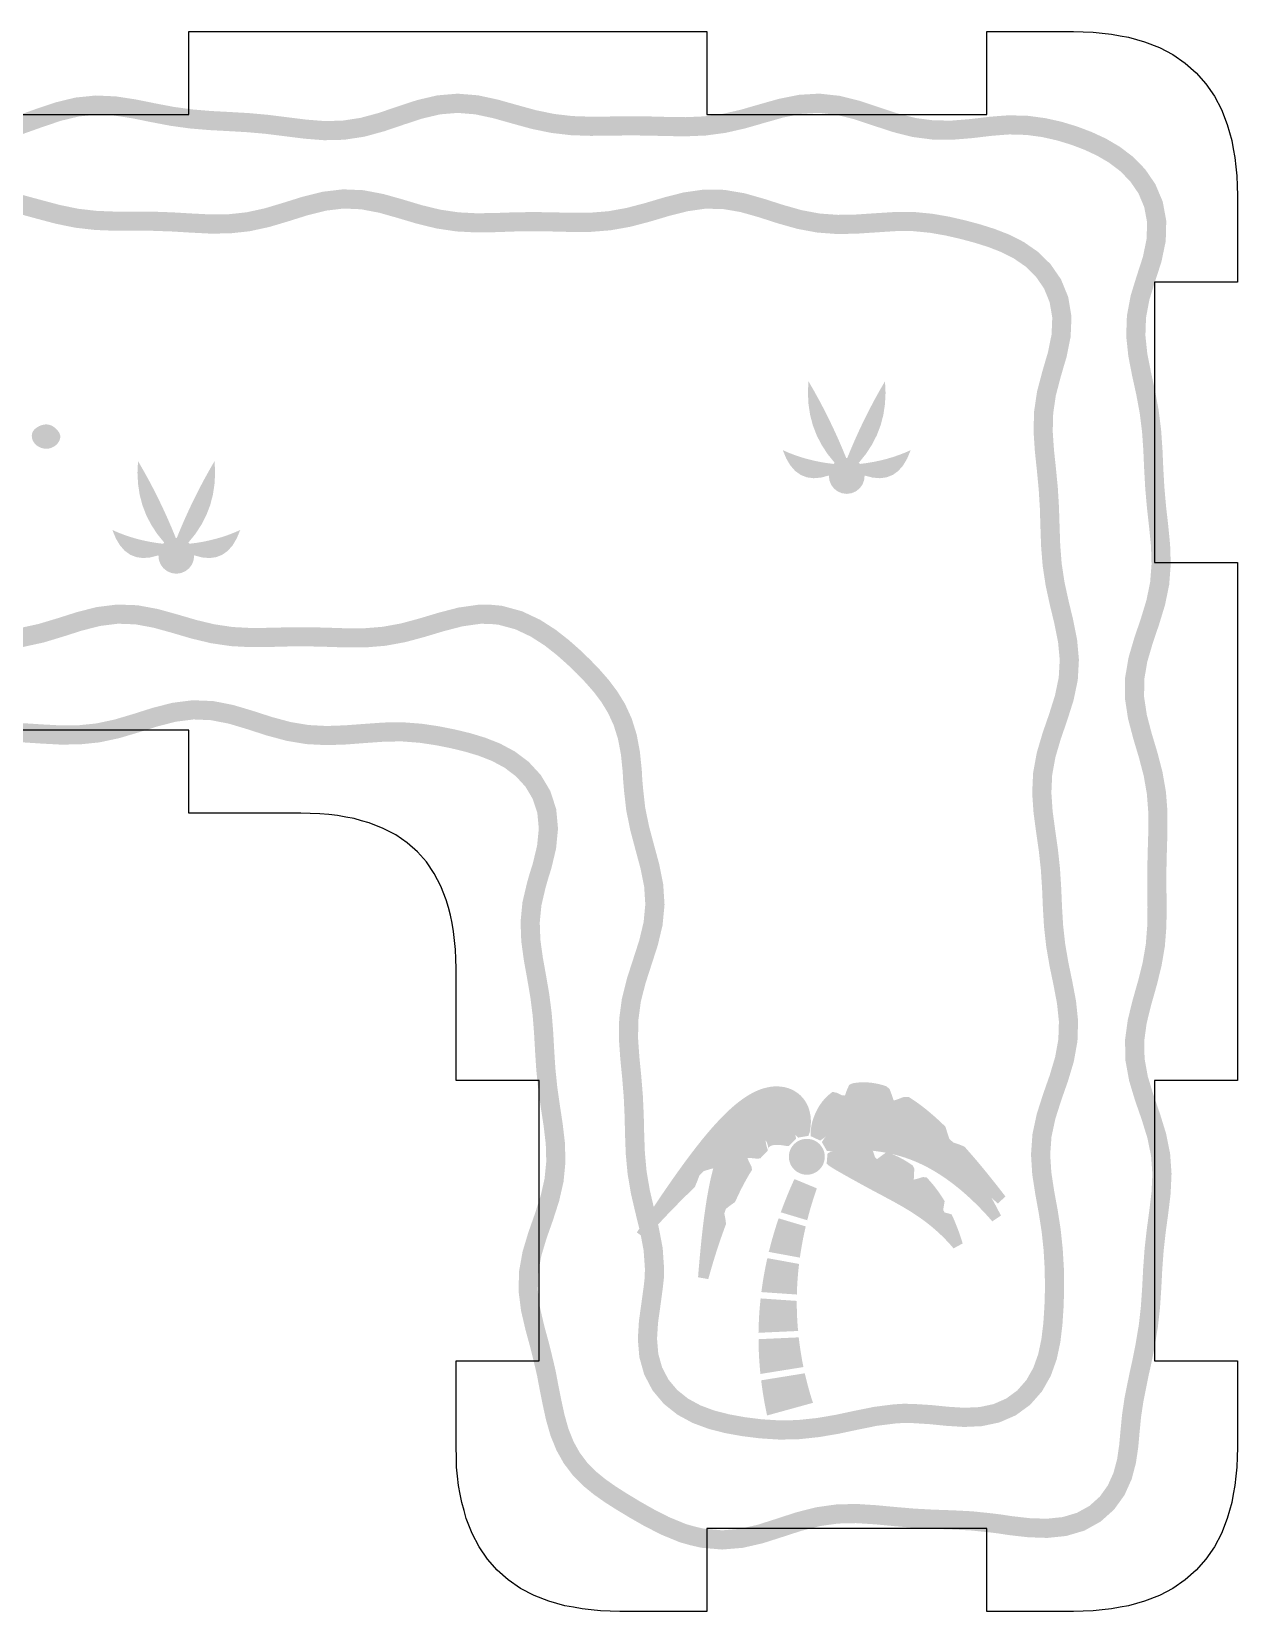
# Model space of a CAD drawing. Header units: millimetres. Extents: x 4 to 288, y 4 to 160.
# Drawn here: x 40.57 to 78.34, y 3.86 to 53.34 of the extents above; entities that cross this region are included whole.
import ezdxf

# ---------------------------------------------------------------- set-up
doc = ezdxf.new("R2010")
doc.units = ezdxf.units.MM
doc.layers.add('CUT', color=1, linetype='Continuous')
doc.layers.add('RASTER', color=7, linetype='Continuous')

msp = doc.modelspace()

# ---------------------------------------------------------------- hatches: boundary and pattern name
at = {"layer": 'RASTER'}
h = msp.add_hatch(color=7, dxfattribs=at)
h.paths.add_polyline_path([(6.456, 45.699), (6.559, 45.989), (6.644, 46.265), (6.788, 46.786), (6.89, 47.263), (6.974, 47.726), (7.069, 48.186), (7.203, 48.641), (7.395, 49.08), (7.657, 49.487), (7.986, 49.85), (8.373, 50.159), (8.806, 50.417), (9.275, 50.633), (9.779, 50.819), (10.322, 50.987), (10.912, 51.134), (11.238, 51.191), (11.563, 51.242), (12.193, 51.286), (12.826, 51.256), (13.458, 51.141), (14.076, 50.957), (14.675, 50.748), (15.252, 50.563), (15.811, 50.446), (16.36, 50.416), (16.915, 50.476), (17.487, 50.604), (18.079, 50.767), (18.688, 50.921), (19.307, 51.032), (19.926, 51.09), (20.536, 51.106), (21.134, 51.105), (21.725, 51.111), (22.316, 51.13), (22.915, 51.156), (23.526, 51.165), (24.148, 51.129), (24.772, 51.029), (25.388, 50.872), (25.987, 50.689), (26.567, 50.526), (27.126, 50.424), (27.675, 50.408), (28.227, 50.484), (28.796, 50.638), (29.387, 50.835), (29.997, 51.026), (30.622, 51.166), (31.252, 51.231), (31.876, 51.226), (32.486, 51.177), (33.082, 51.116), (33.671, 51.068), (34.26, 51.037), (34.857, 51.014), (35.465, 50.977), (36.079, 50.906), (36.691, 50.793), (37.291, 50.657), (37.874, 50.532), (38.439, 50.455), (38.991, 50.454), (39.545, 50.54), (40.114, 50.703), (40.704, 50.913), (41.314, 51.119), (41.943, 51.272), (42.582, 51.336), (43.216, 51.307), (43.835, 51.211), (44.435, 51.09), (45.022, 50.979), (45.603, 50.899), (46.186, 50.85), (46.778, 50.819), (47.38, 50.784), (47.986, 50.729), (48.587, 50.654), (49.176, 50.58), (49.749, 50.535), (50.311, 50.549), (50.871, 50.635), (51.441, 50.79), (52.03, 50.991), (52.64, 51.191), (53.27, 51.339), (53.913, 51.393), (54.553, 51.341), (55.177, 51.206), (55.781, 51.036), (56.367, 50.875), (56.941, 50.757), (57.511, 50.691), (58.088, 50.672), (58.677, 50.678), (59.276, 50.686), (59.878, 50.681), (60.475, 50.665), (61.06, 50.657), (61.634, 50.682), (62.203, 50.758), (62.777, 50.889), (63.366, 51.059), (63.974, 51.231), (64.602, 51.357), (65.244, 51.395), (65.886, 51.324), (66.513, 51.166), (67.119, 50.964), (67.704, 50.771), (68.272, 50.628), (68.833, 50.555), (69.397, 50.551), (69.974, 50.598), (70.567, 50.669), (70.873, 50.694), (71.186, 50.716), (71.779, 50.699), (72.331, 50.625), (72.842, 50.51), (73.319, 50.364), (73.774, 50.192), (74.217, 49.986), (74.65, 49.733), (75.065, 49.418), (75.447, 49.028), (75.767, 48.559), (75.997, 48.015), (76.109, 47.411), (76.092, 46.776), (75.959, 46.136), (75.855, 45.81), (75.756, 45.508), (75.578, 44.931), (75.474, 44.374), (75.455, 43.821), (75.514, 43.259), (75.628, 42.678), (75.759, 42.081), (75.872, 41.47), (75.948, 40.857), (75.99, 40.248), (76.016, 39.65), (76.05, 39.06), (76.102, 38.472), (76.169, 37.877), (76.229, 37.269), (76.249, 36.646), (76.2, 36.014), (76.071, 35.386), (75.884, 34.771), (75.682, 34.176), (75.514, 33.602), (75.419, 33.047), (75.415, 32.499), (75.499, 31.941), (75.65, 31.365), (75.829, 30.769), (75.989, 30.155), (76.098, 29.532), (76.146, 28.91), (76.147, 28.297), (76.128, 27.697), (76.114, 27.105), (76.114, 26.514), (76.121, 25.916), (76.113, 25.305), (76.064, 24.686), (75.958, 24.065), (75.805, 23.452), (75.636, 22.856), (75.494, 22.28), (75.418, 21.723), (75.429, 21.174), (75.53, 20.618), (75.704, 20.044), (75.911, 19.448), (76.101, 18.832), (76.229, 18.202), (76.274, 17.568), (76.245, 16.944), (76.172, 16.334), (76.091, 15.739), (76.026, 15.152), (75.983, 14.564), (75.952, 13.968), (75.912, 13.363), (75.843, 12.751), (75.741, 12.142), (75.621, 11.54), (75.554, 11.245), (75.497, 10.965), (75.392, 10.437), (75.32, 9.957), (75.274, 9.488), (75.231, 9.01), (75.159, 8.513), (75.025, 8.005), (74.802, 7.509), (74.477, 7.055), (74.051, 6.674), (73.543, 6.393), (72.977, 6.225), (72.381, 6.164), (71.777, 6.185), (71.171, 6.254), (70.862, 6.302), (70.566, 6.339), (69.977, 6.399), (69.387, 6.429), (68.787, 6.451), (68.179, 6.483), (67.573, 6.534), (66.977, 6.591), (66.394, 6.627), (65.824, 6.614), (65.258, 6.535), (64.684, 6.388), (64.092, 6.196), (63.48, 6), (62.846, 5.854), (62.199, 5.8), (61.549, 5.856), (61.211, 5.933), (60.872, 6.028), (60.283, 6.27), (59.764, 6.536), (59.308, 6.796), (58.9, 7.042), (58.523, 7.282), (58.167, 7.533), (57.829, 7.811), (57.516, 8.131), (57.237, 8.5), (57.003, 8.918), (56.818, 9.379), (56.678, 9.873), (56.565, 10.393), (56.456, 10.948), (56.402, 11.239), (56.335, 11.531), (56.195, 12.102), (56.038, 12.681), (55.899, 13.278), (55.821, 13.892), (55.836, 14.515), (55.947, 15.131), (56.127, 15.731), (56.331, 16.311), (56.512, 16.872), (56.636, 17.417), (56.689, 17.956), (56.673, 18.501), (56.607, 19.06), (56.519, 19.633), (56.437, 20.218), (56.377, 20.806), (56.339, 21.39), (56.307, 21.964), (56.262, 22.531), (56.19, 23.094), (56.093, 23.664), (55.988, 24.245), (55.906, 24.843), (55.883, 25.455), (55.943, 26.072), (56.084, 26.673), (56.173, 26.985), (56.267, 27.284), (56.402, 27.847), (56.455, 28.377), (56.409, 28.865), (56.265, 29.307), (56.034, 29.694), (55.733, 30.021), (55.379, 30.287), (54.989, 30.496), (54.576, 30.658), (54.143, 30.788), (53.691, 30.898), (53.216, 30.991), (52.716, 31.066), (52.181, 31.107), (51.901, 31.105), (51.611, 31.1), (51.025, 31.058), (50.423, 31.012), (49.806, 30.991), (49.179, 31.023), (48.551, 31.128), (47.933, 31.294), (47.332, 31.488), (46.752, 31.662), (46.191, 31.773), (45.642, 31.796), (45.089, 31.726), (44.518, 31.58), (43.927, 31.393), (43.316, 31.211), (42.692, 31.078), (42.064, 31.013), (41.443, 31.01), (40.836, 31.043), (40.24, 31.082), (39.65, 31.108), (39.056, 31.12), (38.453, 31.133), (37.84, 31.171), (37.221, 31.253), (36.607, 31.382), (36.005, 31.536), (35.423, 31.676), (34.86, 31.762), (34.308, 31.767), (33.754, 31.682), (33.184, 31.519), (32.593, 31.31), (31.981, 31.106), (31.351, 30.957), (30.714, 30.893), (30.082, 30.917), (29.465, 30.999), (28.865, 31.101), (28.277, 31.192), (27.693, 31.256), (27.104, 31.296), (26.505, 31.33), (25.898, 31.379), (25.289, 31.455), (24.687, 31.552), (24.1, 31.644), (23.529, 31.698), (22.971, 31.686), (22.412, 31.595), (21.84, 31.431), (21.249, 31.224), (20.637, 31.02), (20.005, 30.872), (19.362, 30.82), (18.722, 30.871), (18.1, 30.997), (17.497, 31.153), (16.91, 31.298), (16.334, 31.402), (15.758, 31.46), (15.175, 31.482), (14.58, 31.489), (13.977, 31.504), (13.375, 31.534), (12.78, 31.57), (12.199, 31.588), (11.624, 31.562), (11.341, 31.535), (11.052, 31.491), (10.471, 31.405), (9.888, 31.338), (9.298, 31.329), (8.716, 31.415), (8.167, 31.616), (7.683, 31.933), (7.29, 32.35), (7.003, 32.837), (6.82, 33.362), (6.724, 33.897), (6.688, 34.424), (6.677, 34.94), (6.664, 35.457), (6.635, 36.003), (6.619, 36.285), (6.593, 36.577), (6.544, 37.176), (6.498, 37.781), (6.468, 38.388), (6.451, 38.99), (6.426, 39.58), (6.373, 40.162), (6.277, 40.742), (6.144, 41.331), (5.997, 41.937), (5.878, 42.561), (5.832, 43.202), (5.886, 43.847), (6.036, 44.482), (6.243, 45.098)])
h.paths.add_polyline_path([(7.022, 45.498), (6.81, 44.902), (6.614, 44.318), (6.48, 43.753), (6.434, 43.198), (6.474, 42.639), (6.584, 42.063), (6.728, 41.469), (6.866, 40.858), (6.968, 40.238), (7.025, 39.62), (7.051, 39.01), (7.068, 38.412), (7.097, 37.819), (7.142, 37.224), (7.191, 36.629), (7.218, 36.329), (7.234, 36.036), (7.264, 35.481), (7.277, 34.954), (7.287, 34.451), (7.321, 33.97), (7.402, 33.514), (7.55, 33.09), (7.773, 32.713), (8.071, 32.397), (8.438, 32.156), (8.864, 32), (9.338, 31.93), (9.85, 31.937), (10.392, 32), (10.963, 32.084), (11.268, 32.131), (11.582, 32.16), (12.195, 32.188), (12.808, 32.169), (13.408, 32.133), (13.999, 32.103), (14.591, 32.089), (15.19, 32.082), (15.8, 32.059), (16.418, 31.997), (17.036, 31.885), (17.644, 31.735), (18.235, 31.581), (18.806, 31.466), (19.361, 31.422), (19.912, 31.467), (20.474, 31.598), (21.055, 31.791), (21.658, 32.003), (22.281, 32.181), (22.916, 32.285), (23.551, 32.298), (24.175, 32.24), (24.781, 32.144), (25.374, 32.049), (25.959, 31.976), (26.546, 31.928), (27.141, 31.895), (27.746, 31.853), (28.356, 31.787), (28.962, 31.693), (29.555, 31.592), (30.133, 31.515), (30.695, 31.495), (31.252, 31.55), (31.816, 31.684), (32.398, 31.878), (33.001, 32.09), (33.625, 32.269), (34.265, 32.367), (34.908, 32.361), (35.538, 32.265), (36.15, 32.119), (36.743, 31.967), (37.322, 31.845), (37.898, 31.768), (38.478, 31.733), (39.069, 31.72), (39.669, 31.708), (40.273, 31.681), (40.872, 31.642), (41.458, 31.61), (42.032, 31.613), (42.598, 31.671), (43.168, 31.793), (43.751, 31.966), (44.353, 32.157), (44.977, 32.317), (45.617, 32.397), (46.262, 32.371), (46.896, 32.245), (47.51, 32.061), (48.103, 31.87), (48.679, 31.715), (49.244, 31.621), (49.811, 31.591), (50.389, 31.612), (50.981, 31.656), (51.584, 31.699), (51.893, 31.705), (52.203, 31.707), (52.783, 31.662), (53.319, 31.583), (53.82, 31.484), (54.3, 31.368), (54.772, 31.226), (55.242, 31.041), (55.703, 30.794), (56.137, 30.468), (56.518, 30.055), (56.815, 29.556), (57, 28.988), (57.057, 28.375), (56.995, 27.747), (56.846, 27.124), (56.748, 26.813), (56.665, 26.522), (56.537, 25.974), (56.484, 25.437), (56.504, 24.895), (56.581, 24.339), (56.684, 23.767), (56.784, 23.183), (56.859, 22.592), (56.906, 22.005), (56.938, 21.426), (56.975, 20.856), (57.033, 20.29), (57.113, 19.721), (57.202, 19.14), (57.272, 18.545), (57.29, 17.936), (57.23, 17.321), (57.091, 16.713), (56.9, 16.119), (56.698, 15.546), (56.532, 14.992), (56.435, 14.454), (56.422, 13.923), (56.49, 13.384), (56.62, 12.827), (56.776, 12.252), (56.919, 11.67), (56.989, 11.361), (57.045, 11.061), (57.153, 10.515), (57.26, 10.018), (57.387, 9.573), (57.545, 9.177), (57.74, 8.829), (57.971, 8.523), (58.235, 8.254), (58.531, 8.011), (58.857, 7.781), (59.216, 7.552), (59.612, 7.313), (60.049, 7.064), (60.534, 6.816), (61.068, 6.596), (61.358, 6.515), (61.641, 6.451), (62.201, 6.402), (62.754, 6.448), (63.32, 6.579), (63.908, 6.767), (64.516, 6.965), (65.142, 7.124), (65.776, 7.213), (66.406, 7.228), (67.023, 7.189), (67.627, 7.132), (68.221, 7.082), (68.813, 7.05), (69.413, 7.029), (70.023, 6.998), (70.633, 6.935), (70.944, 6.896), (71.251, 6.849), (71.822, 6.783), (72.361, 6.765), (72.86, 6.816), (73.31, 6.95), (73.702, 7.166), (74.027, 7.458), (74.279, 7.81), (74.457, 8.206), (74.57, 8.633), (74.635, 9.08), (74.677, 9.545), (74.725, 10.03), (74.8, 10.54), (74.909, 11.084), (74.968, 11.371), (75.034, 11.665), (75.151, 12.251), (75.249, 12.835), (75.314, 13.416), (75.354, 14.004), (75.385, 14.601), (75.429, 15.206), (75.496, 15.812), (75.577, 16.41), (75.647, 16.993), (75.673, 17.561), (75.634, 18.121), (75.519, 18.684), (75.341, 19.261), (75.133, 19.858), (74.946, 20.477), (74.83, 21.114), (74.817, 21.758), (74.904, 22.393), (75.056, 23.01), (75.225, 23.607), (75.371, 24.188), (75.468, 24.76), (75.513, 25.333), (75.521, 25.916), (75.514, 26.511), (75.514, 27.112), (75.529, 27.714), (75.547, 28.306), (75.546, 28.887), (75.502, 29.457), (75.403, 30.027), (75.251, 30.607), (75.073, 31.203), (74.911, 31.82), (74.814, 32.456), (74.819, 33.1), (74.928, 33.738), (75.11, 34.357), (75.313, 34.955), (75.489, 35.533), (75.604, 36.098), (75.648, 36.66), (75.63, 37.229), (75.572, 37.814), (75.505, 38.412), (75.451, 39.017), (75.417, 39.62), (75.391, 40.215), (75.351, 40.799), (75.279, 41.379), (75.171, 41.962), (75.04, 42.557), (74.921, 43.169), (74.854, 43.8), (74.876, 44.44), (74.995, 45.076), (75.184, 45.689), (75.284, 45.994), (75.378, 46.289), (75.493, 46.845), (75.508, 47.364), (75.419, 47.841), (75.238, 48.27), (74.981, 48.646), (74.668, 48.966), (74.316, 49.233), (73.938, 49.454), (73.541, 49.639), (73.125, 49.796), (72.688, 49.929), (72.224, 50.034), (71.73, 50.101), (71.199, 50.116), (70.919, 50.096), (70.628, 50.072), (70.034, 50.001), (69.419, 49.951), (68.792, 49.955), (68.16, 50.037), (67.536, 50.195), (66.93, 50.395), (66.344, 50.59), (65.779, 50.733), (65.229, 50.793), (64.679, 50.761), (64.115, 50.647), (63.531, 50.482), (62.928, 50.308), (62.31, 50.167), (61.687, 50.083), (61.069, 50.057), (60.463, 50.065), (59.867, 50.081), (59.277, 50.086), (58.684, 50.078), (58.081, 50.072), (57.467, 50.092), (56.845, 50.164), (56.227, 50.292), (55.621, 50.458), (55.033, 50.624), (54.465, 50.746), (53.913, 50.791), (53.364, 50.745), (52.802, 50.613), (52.22, 50.422), (51.617, 50.217), (50.996, 50.047), (50.364, 49.95), (49.733, 49.935), (49.115, 49.983), (48.512, 50.059), (47.921, 50.133), (47.335, 50.186), (46.745, 50.22), (46.145, 50.252), (45.537, 50.302), (44.925, 50.386), (44.32, 50.501), (43.729, 50.62), (43.156, 50.709), (42.598, 50.735), (42.045, 50.679), (41.482, 50.543), (40.9, 50.346), (40.298, 50.132), (39.675, 49.953), (39.037, 49.854), (38.398, 49.855), (37.77, 49.94), (37.162, 50.071), (36.57, 50.205), (35.99, 50.312), (35.412, 50.379), (34.828, 50.415), (34.233, 50.438), (33.63, 50.469), (33.027, 50.519), (32.431, 50.579), (31.849, 50.626), (31.281, 50.631), (30.719, 50.573), (30.152, 50.445), (29.571, 50.264), (28.969, 50.064), (28.347, 49.895), (27.707, 49.807), (27.064, 49.826), (26.431, 49.941), (25.819, 50.114), (25.226, 50.294), (24.65, 50.441), (24.083, 50.531), (23.513, 50.565), (22.932, 50.556), (22.339, 50.531), (21.738, 50.511), (21.136, 50.505), (20.543, 50.506), (19.961, 50.491), (19.388, 50.437), (18.815, 50.334), (18.232, 50.187), (17.632, 50.022), (17.013, 49.883), (16.376, 49.815), (15.733, 49.849), (15.099, 49.982), (14.485, 50.179), (13.892, 50.386), (13.318, 50.557), (12.758, 50.659), (12.199, 50.685), (11.63, 50.645), (11.336, 50.599), (11.036, 50.547), (10.484, 50.409), (9.972, 50.251), (9.505, 50.078), (9.085, 49.885), (8.715, 49.665), (8.398, 49.411), (8.135, 49.121), (7.926, 48.795), (7.767, 48.435), (7.652, 48.04), (7.563, 47.612), (7.479, 47.147), (7.371, 46.643), (7.22, 46.097), (7.128, 45.801), (7.022, 45.498)])
h = msp.add_hatch(color=7, dxfattribs=at)
h.paths.add_polyline_path([(9.098, 42.659), (9.16, 42.965), (9.217, 43.273), (9.343, 43.847), (9.48, 44.385), (9.648, 44.892), (9.863, 45.363), (10.134, 45.786), (10.459, 46.15), (10.826, 46.448), (11.219, 46.682), (11.622, 46.866), (12.027, 47.021), (12.437, 47.172), (12.868, 47.344), (13.343, 47.551), (13.885, 47.79), (14.188, 47.909), (14.502, 48.028), (15.125, 48.216), (15.759, 48.332), (16.397, 48.353), (17.026, 48.287), (17.638, 48.168), (18.232, 48.04), (18.813, 47.934), (19.391, 47.866), (19.975, 47.829), (20.57, 47.806), (21.174, 47.771), (21.78, 47.712), (22.38, 47.633), (22.966, 47.558), (23.536, 47.519), (24.095, 47.543), (24.656, 47.642), (25.229, 47.808), (25.821, 48.011), (26.434, 48.205), (27.065, 48.339), (27.706, 48.378), (28.34, 48.321), (28.958, 48.195), (29.557, 48.046), (30.14, 47.915), (30.715, 47.823), (31.292, 47.774), (31.878, 47.754), (32.476, 47.74), (33.081, 47.709), (33.684, 47.658), (34.276, 47.6), (34.853, 47.563), (35.418, 47.576), (35.98, 47.655), (36.55, 47.801), (37.137, 47.993), (37.744, 48.187), (38.372, 48.335), (39.012, 48.393), (39.651, 48.349), (40.276, 48.223), (40.88, 48.06), (41.466, 47.904), (42.04, 47.787), (42.611, 47.722), (43.19, 47.7), (43.78, 47.7), (44.381, 47.698), (44.985, 47.676), (45.583, 47.641), (46.168, 47.611), (46.74, 47.617), (47.304, 47.678), (47.873, 47.803), (48.456, 47.977), (49.058, 48.166), (49.68, 48.321), (50.319, 48.397), (50.961, 48.37), (51.59, 48.25), (52.201, 48.078), (52.791, 47.901), (53.366, 47.761), (53.933, 47.677), (54.504, 47.647), (55.087, 47.656), (55.682, 47.677), (56.285, 47.686), (56.887, 47.677), (57.479, 47.662), (58.059, 47.665), (58.629, 47.711), (59.198, 47.813), (59.778, 47.965), (60.374, 48.142), (60.991, 48.3), (61.626, 48.39), (62.268, 48.381), (62.902, 48.273), (63.518, 48.098), (64.114, 47.907), (64.691, 47.744), (65.256, 47.639), (65.821, 47.598), (66.396, 47.609), (66.985, 47.648), (67.586, 47.686), (67.896, 47.69), (68.206, 47.688), (68.785, 47.632), (69.317, 47.539), (69.809, 47.426), (70.276, 47.301), (70.733, 47.157), (71.189, 46.98), (71.644, 46.749), (72.084, 46.444), (72.483, 46.055), (72.812, 45.578), (73.038, 45.023), (73.14, 44.413), (73.113, 43.777), (72.984, 43.142), (72.888, 42.819), (72.801, 42.519), (72.65, 41.944), (72.567, 41.383), (72.552, 40.819), (72.591, 40.243), (72.654, 39.652), (72.712, 39.049), (72.748, 38.443), (72.767, 37.844), (72.787, 37.255), (72.833, 36.677), (72.92, 36.101), (73.047, 35.518), (73.191, 34.92), (73.315, 34.303), (73.373, 33.669), (73.337, 33.029), (73.205, 32.396), (73.011, 31.782), (72.806, 31.189), (72.637, 30.616), (72.535, 30.055), (72.51, 29.497), (72.549, 28.928), (72.628, 28.343), (72.713, 27.744), (72.779, 27.137), (72.818, 26.531), (72.843, 25.934), (72.878, 25.349), (72.942, 24.77), (73.042, 24.188), (73.165, 23.595), (73.281, 22.984), (73.347, 22.356), (73.327, 21.718), (73.213, 21.083), (73.028, 20.465), (72.818, 19.866), (72.634, 19.289), (72.514, 18.728), (72.473, 18.173), (72.509, 17.611), (72.597, 17.033), (72.706, 16.437), (72.801, 15.83), (72.865, 15.22), (72.901, 14.611), (72.905, 14.301), (72.91, 13.99), (72.893, 13.404), (72.856, 12.842), (72.791, 12.294), (72.676, 11.756), (72.49, 11.236), (72.215, 10.753), (71.847, 10.334), (71.395, 10.004), (70.88, 9.78), (70.332, 9.664), (69.776, 9.639), (69.229, 9.674), (68.698, 9.727), (68.159, 9.76), (67.895, 9.765), (67.623, 9.748), (67.049, 9.676), (66.461, 9.557), (65.856, 9.428), (65.241, 9.323), (64.62, 9.257), (64.302, 9.248), (63.981, 9.244), (63.386, 9.282), (62.826, 9.351), (62.291, 9.447), (61.773, 9.58), (61.271, 9.766), (60.796, 10.024), (60.369, 10.364), (60.015, 10.788), (59.756, 11.282), (59.604, 11.825), (59.557, 12.391), (59.591, 12.957), (59.668, 13.51), (59.744, 14.064), (59.773, 14.331), (59.778, 14.598), (59.739, 15.162), (59.631, 15.736), (59.485, 16.33), (59.342, 16.941), (59.237, 17.561), (59.179, 18.18), (59.156, 18.791), (59.142, 19.39), (59.115, 19.981), (59.066, 20.573), (59.007, 21.175), (58.964, 21.792), (58.973, 22.422), (59.058, 23.056), (59.215, 23.683), (59.412, 24.292), (59.602, 24.881), (59.738, 25.45), (59.791, 26.005), (59.755, 26.561), (59.64, 27.131), (59.481, 27.722), (59.319, 28.332), (59.193, 28.953), (59.124, 29.569), (59.098, 29.876), (59.082, 30.166), (59.027, 30.7), (58.936, 31.181), (58.802, 31.611), (58.626, 31.995), (58.416, 32.339), (58.181, 32.651), (57.925, 32.944), (57.65, 33.231), (57.349, 33.52), (57.015, 33.817), (56.637, 34.113), (56.206, 34.39), (55.722, 34.619), (55.19, 34.763), (54.904, 34.789), (54.625, 34.791), (54.062, 34.712), (53.487, 34.563), (52.891, 34.384), (52.278, 34.218), (51.655, 34.104), (51.031, 34.052), (50.416, 34.05), (49.815, 34.07), (49.224, 34.085), (48.635, 34.082), (48.038, 34.066), (47.429, 34.06), (46.809, 34.092), (46.185, 34.184), (45.568, 34.332), (44.966, 34.509), (44.383, 34.67), (43.821, 34.774), (43.27, 34.794), (42.716, 34.724), (42.145, 34.579), (41.554, 34.39), (40.944, 34.206), (40.32, 34.07), (39.691, 34.004), (39.069, 34.002), (38.462, 34.037), (37.867, 34.078), (37.278, 34.103), (36.687, 34.11), (36.085, 34.114), (35.472, 34.14), (34.851, 34.212), (34.234, 34.337), (33.628, 34.495), (33.041, 34.649), (32.474, 34.757), (31.921, 34.788), (31.368, 34.73), (30.802, 34.591), (30.215, 34.399), (29.608, 34.201), (28.985, 34.045), (28.353, 33.961), (27.725, 33.955), (27.11, 34.001), (26.51, 34.065), (25.921, 34.12), (25.334, 34.152), (24.739, 34.169), (24.133, 34.193), (23.518, 34.248), (22.901, 34.347), (22.293, 34.484), (21.701, 34.625), (21.129, 34.733), (20.572, 34.773), (20.019, 34.727), (19.456, 34.598), (18.874, 34.408), (18.271, 34.201), (17.649, 34.028), (17.015, 33.927), (16.382, 33.912), (15.761, 33.964), (15.156, 34.049), (14.556, 34.132), (14.254, 34.175), (13.944, 34.212), (13.36, 34.307), (12.806, 34.433), (12.287, 34.611), (11.815, 34.852), (11.403, 35.153), (11.061, 35.502), (10.787, 35.879), (10.572, 36.264), (10.392, 36.646), (10.225, 37.026), (10.044, 37.416), (9.832, 37.84), (9.585, 38.321), (9.323, 38.875), (9.203, 39.19), (9.09, 39.513), (8.938, 40.15), (8.874, 40.791), (8.899, 41.427), (8.987, 42.048)])
h.paths.add_polyline_path([(9.687, 42.545), (9.579, 41.952), (9.497, 41.373), (9.475, 40.809), (9.531, 40.25), (9.667, 39.682), (9.766, 39.396), (9.875, 39.111), (10.123, 38.586), (10.367, 38.111), (10.584, 37.677), (10.771, 37.273), (10.938, 36.895), (11.106, 36.538), (11.294, 36.203), (11.52, 35.891), (11.797, 35.609), (12.13, 35.365), (12.522, 35.165), (12.971, 35.011), (13.475, 34.896), (14.028, 34.806), (14.332, 34.77), (14.64, 34.726), (15.238, 34.643), (15.828, 34.561), (16.4, 34.512), (16.961, 34.526), (17.521, 34.615), (18.093, 34.775), (18.684, 34.977), (19.296, 35.176), (19.927, 35.321), (20.568, 35.374), (21.206, 35.329), (21.827, 35.212), (22.429, 35.068), (23.015, 34.937), (23.593, 34.843), (24.171, 34.792), (24.759, 34.769), (25.359, 34.752), (25.965, 34.718), (26.57, 34.662), (27.165, 34.598), (27.744, 34.555), (28.31, 34.561), (28.872, 34.635), (29.442, 34.778), (30.029, 34.969), (30.637, 35.168), (31.265, 35.322), (31.906, 35.39), (32.547, 35.354), (33.174, 35.235), (33.781, 35.076), (34.369, 34.922), (34.946, 34.805), (35.519, 34.739), (36.1, 34.714), (36.692, 34.71), (37.295, 34.703), (37.9, 34.677), (38.5, 34.635), (39.086, 34.602), (39.658, 34.603), (40.224, 34.663), (40.793, 34.788), (41.377, 34.963), (41.98, 35.155), (42.604, 35.315), (43.243, 35.395), (43.887, 35.372), (44.518, 35.255), (45.13, 35.086), (45.722, 34.912), (46.299, 34.774), (46.869, 34.69), (47.442, 34.66), (48.027, 34.666), (48.625, 34.682), (49.23, 34.685), (49.833, 34.67), (50.425, 34.65), (51.005, 34.652), (51.575, 34.699), (52.146, 34.804), (52.727, 34.961), (53.325, 35.141), (53.944, 35.301), (54.585, 35.391), (54.933, 35.389), (55.296, 35.356), (55.93, 35.184), (56.498, 34.916), (56.985, 34.603), (57.4, 34.278), (57.757, 33.961), (58.074, 33.655), (58.368, 33.349), (58.647, 33.029), (58.913, 32.676), (59.157, 32.278), (59.363, 31.827), (59.52, 31.327), (59.621, 30.787), (59.68, 30.213), (59.696, 29.917), (59.721, 29.628), (59.786, 29.047), (59.903, 28.468), (60.06, 27.878), (60.225, 27.269), (60.351, 26.639), (60.393, 25.995), (60.331, 25.35), (60.18, 24.719), (59.983, 24.108), (59.792, 23.517), (59.648, 22.944), (59.573, 22.378), (59.564, 21.808), (59.605, 21.225), (59.664, 20.627), (59.714, 20.019), (59.742, 19.41), (59.756, 18.809), (59.778, 18.22), (59.832, 17.639), (59.931, 17.059), (60.068, 16.47), (60.217, 15.864), (60.336, 15.238), (60.378, 14.613), (60.372, 14.293), (60.339, 13.991), (60.263, 13.428), (60.189, 12.897), (60.158, 12.398), (60.197, 11.931), (60.317, 11.504), (60.516, 11.123), (60.791, 10.796), (61.129, 10.526), (61.52, 10.314), (61.952, 10.153), (62.419, 10.034), (62.916, 9.944), (63.442, 9.879), (63.996, 9.844), (64.289, 9.848), (64.579, 9.857), (65.159, 9.918), (65.744, 10.017), (66.339, 10.144), (66.951, 10.268), (67.567, 10.346), (67.881, 10.366), (68.183, 10.36), (68.746, 10.325), (69.278, 10.272), (69.781, 10.24), (70.256, 10.261), (70.696, 10.354), (71.094, 10.528), (71.439, 10.78), (71.724, 11.103), (71.943, 11.487), (72.098, 11.92), (72.198, 12.393), (72.259, 12.898), (72.293, 13.432), (72.31, 13.994), (72.305, 14.292), (72.301, 14.589), (72.267, 15.171), (72.206, 15.753), (72.114, 16.337), (72.006, 16.933), (71.911, 17.547), (71.872, 18.176), (71.918, 18.813), (72.053, 19.443), (72.249, 20.057), (72.457, 20.65), (72.628, 21.223), (72.729, 21.78), (72.746, 22.334), (72.687, 22.897), (72.577, 23.478), (72.453, 24.076), (72.348, 24.686), (72.28, 25.298), (72.244, 25.904), (72.219, 26.499), (72.181, 27.085), (72.118, 27.669), (72.033, 28.261), (71.952, 28.867), (71.909, 29.49), (71.938, 30.123), (72.053, 30.755), (72.235, 31.372), (72.442, 31.971), (72.623, 32.548), (72.74, 33.108), (72.772, 33.659), (72.72, 34.216), (72.605, 34.791), (72.462, 35.384), (72.33, 35.993), (72.237, 36.608), (72.188, 37.221), (72.167, 37.824), (72.149, 38.416), (72.113, 39.002), (72.057, 39.591), (71.993, 40.191), (71.952, 40.807), (71.968, 41.434), (72.061, 42.065), (72.223, 42.679), (72.312, 42.987), (72.401, 43.287), (72.516, 43.85), (72.538, 44.376), (72.457, 44.859), (72.281, 45.291), (72.023, 45.666), (71.701, 45.98), (71.336, 46.232), (70.944, 46.431), (70.534, 46.591), (70.108, 46.725), (69.664, 46.844), (69.198, 46.951), (68.705, 47.037), (68.175, 47.088), (67.897, 47.09), (67.609, 47.087), (67.024, 47.049), (66.422, 47.009), (65.806, 46.997), (65.18, 47.043), (64.554, 47.159), (63.94, 47.332), (63.345, 47.524), (62.77, 47.687), (62.213, 47.782), (61.664, 47.79), (61.108, 47.71), (60.534, 47.564), (59.939, 47.387), (59.328, 47.226), (58.706, 47.115), (58.085, 47.065), (57.473, 47.062), (56.875, 47.077), (56.285, 47.086), (55.697, 47.077), (55.102, 47.056), (54.493, 47.047), (53.874, 47.079), (53.25, 47.172), (52.634, 47.322), (52.033, 47.501), (51.452, 47.665), (50.891, 47.772), (50.342, 47.796), (49.789, 47.73), (49.221, 47.588), (48.632, 47.403), (48.023, 47.221), (47.401, 47.085), (46.775, 47.017), (46.156, 47.011), (45.55, 47.042), (44.957, 47.077), (44.369, 47.098), (43.779, 47.1), (43.179, 47.1), (42.566, 47.124), (41.946, 47.194), (41.329, 47.319), (40.725, 47.48), (40.138, 47.639), (39.571, 47.753), (39.019, 47.791), (38.468, 47.741), (37.905, 47.609), (37.321, 47.422), (36.718, 47.225), (36.097, 47.066), (35.467, 46.977), (34.841, 46.963), (34.227, 47.002), (33.629, 47.061), (33.04, 47.111), (32.454, 47.14), (31.861, 47.154), (31.256, 47.175), (30.642, 47.227), (30.026, 47.325), (29.418, 47.463), (28.826, 47.61), (28.253, 47.726), (27.697, 47.777), (27.146, 47.743), (26.587, 47.624), (26.009, 47.441), (25.41, 47.235), (24.792, 47.056), (24.161, 46.945), (23.529, 46.918), (22.908, 46.96), (22.303, 47.038), (21.712, 47.116), (21.127, 47.173), (20.541, 47.206), (19.944, 47.23), (19.337, 47.268), (18.724, 47.341), (18.115, 47.451), (17.517, 47.58), (16.938, 47.693), (16.376, 47.752), (15.823, 47.734), (15.266, 47.632), (14.695, 47.46), (14.404, 47.349), (14.115, 47.236), (13.584, 47.001), (13.099, 46.79), (12.652, 46.612), (12.238, 46.459), (11.854, 46.312), (11.498, 46.15), (11.171, 45.955), (10.874, 45.715), (10.613, 45.423), (10.391, 45.075), (10.207, 44.673), (10.056, 44.217), (9.927, 43.709), (9.805, 43.155), (9.749, 42.85), (9.687, 42.545)])
for points in [[(65.54, 39.435), (65.289, 39.369), (65.058, 39.35), (64.847, 39.379), (64.657, 39.454), (64.486, 39.577), (64.336, 39.747), (64.207, 39.965), (64.097, 40.229), (64.281, 40.149), (64.469, 40.076), (64.661, 40.011), (64.858, 39.953), (65.059, 39.903), (65.264, 39.86), (65.473, 39.825), (65.687, 39.798), (65.693, 39.804), (65.698, 39.81), (65.704, 39.816), (65.71, 39.822), (65.716, 39.827), (65.722, 39.833), (65.5, 40.108), (65.312, 40.396), (65.158, 40.696), (65.038, 41.009), (64.953, 41.335), (64.902, 41.673), (64.884, 42.024), (64.901, 42.387), (65.068, 42.098), (65.23, 41.806), (65.386, 41.51), (65.537, 41.211), (65.682, 40.908), (65.822, 40.602), (65.956, 40.293), (66.085, 39.98), (66.09, 39.98), (66.095, 39.98), (66.1, 39.98), (66.105, 39.98), (66.11, 39.98), (66.115, 39.98), (66.244, 40.293), (66.378, 40.602), (66.518, 40.908), (66.663, 41.211), (66.814, 41.51), (66.97, 41.806), (67.132, 42.098), (67.299, 42.387), (67.316, 42.024), (67.298, 41.673), (67.247, 41.335), (67.162, 41.009), (67.042, 40.696), (66.888, 40.396), (66.7, 40.108), (66.478, 39.833), (66.484, 39.827), (66.49, 39.822), (66.496, 39.816), (66.502, 39.81), (66.507, 39.804), (66.513, 39.798), (66.727, 39.825), (66.936, 39.86), (67.141, 39.903), (67.342, 39.953), (67.539, 40.011), (67.731, 40.076), (67.919, 40.149), (68.103, 40.229), (67.993, 39.965), (67.864, 39.747), (67.714, 39.577), (67.543, 39.454), (67.353, 39.379), (67.142, 39.35), (66.911, 39.369), (66.66, 39.435), (66.644, 39.288), (66.591, 39.15), (66.503, 39.031), (66.387, 38.939), (66.251, 38.881), (66.104, 38.86), (66.105, 38.86), (66.105, 38.86), (66.105, 38.86), (66.105, 38.86), (66.104, 38.86), (66.103, 38.86), (66.102, 38.86), (66.1, 38.86), (66.098, 38.86), (66.097, 38.86), (66.096, 38.86), (66.095, 38.86), (66.095, 38.86), (66.095, 38.86), (66.095, 38.86), (66.096, 38.86), (65.949, 38.881), (65.813, 38.939), (65.697, 39.031), (65.609, 39.15), (65.556, 39.288)], [(41.425, 40.787), (41.442, 40.755), (41.454, 40.723), (41.463, 40.691), (41.466, 40.658), (41.465, 40.625), (41.46, 40.592), (41.45, 40.558), (41.436, 40.524), (41.418, 40.491), (41.398, 40.461), (41.375, 40.432), (41.35, 40.405), (41.323, 40.381), (41.293, 40.358), (41.261, 40.338), (41.226, 40.32), (41.19, 40.304), (41.154, 40.292), (41.117, 40.282), (41.08, 40.276), (41.043, 40.274), (41.005, 40.274), (40.967, 40.278), (40.928, 40.285), (40.891, 40.294), (40.855, 40.306), (40.821, 40.32), (40.789, 40.336), (40.759, 40.354), (40.73, 40.375), (40.703, 40.398), (40.678, 40.423), (40.655, 40.449), (40.636, 40.477), (40.618, 40.505), (40.604, 40.535), (40.593, 40.565), (40.584, 40.596), (40.578, 40.629), (40.575, 40.662), (40.575, 40.695), (40.579, 40.727), (40.586, 40.758), (40.596, 40.788), (40.611, 40.816), (40.629, 40.843), (40.65, 40.869), (40.675, 40.894), (40.702, 40.917), (40.731, 40.938), (40.761, 40.957), (40.793, 40.975), (40.825, 40.99), (40.859, 41.003), (40.894, 41.015), (40.931, 41.024), (40.968, 41.031), (41.005, 41.034), (41.041, 41.034), (41.076, 41.031), (41.111, 41.025), (41.146, 41.015), (41.18, 41.002), (41.214, 40.986), (41.246, 40.967), (41.277, 40.947), (41.306, 40.925), (41.333, 40.901), (41.359, 40.875), (41.382, 40.848), (41.404, 40.818), (41.425, 40.787)], [(44.54, 36.935), (44.289, 36.869), (44.058, 36.85), (43.847, 36.879), (43.657, 36.954), (43.486, 37.077), (43.336, 37.247), (43.207, 37.465), (43.097, 37.729), (43.281, 37.649), (43.469, 37.576), (43.661, 37.511), (43.858, 37.453), (44.059, 37.403), (44.264, 37.36), (44.473, 37.325), (44.687, 37.298), (44.693, 37.304), (44.698, 37.31), (44.704, 37.316), (44.71, 37.322), (44.716, 37.327), (44.722, 37.333), (44.5, 37.608), (44.312, 37.896), (44.158, 38.196), (44.038, 38.509), (43.953, 38.835), (43.902, 39.173), (43.884, 39.524), (43.901, 39.887), (44.068, 39.598), (44.23, 39.306), (44.386, 39.01), (44.537, 38.711), (44.682, 38.408), (44.822, 38.102), (44.956, 37.793), (45.085, 37.48), (45.09, 37.48), (45.095, 37.48), (45.1, 37.48), (45.105, 37.48), (45.11, 37.48), (45.115, 37.48), (45.244, 37.793), (45.378, 38.102), (45.518, 38.408), (45.663, 38.711), (45.814, 39.01), (45.97, 39.306), (46.132, 39.598), (46.299, 39.887), (46.316, 39.524), (46.298, 39.173), (46.247, 38.835), (46.162, 38.509), (46.042, 38.196), (45.888, 37.896), (45.7, 37.608), (45.478, 37.333), (45.484, 37.327), (45.49, 37.322), (45.496, 37.316), (45.502, 37.31), (45.507, 37.304), (45.513, 37.298), (45.727, 37.325), (45.936, 37.36), (46.141, 37.403), (46.342, 37.453), (46.539, 37.511), (46.731, 37.576), (46.919, 37.649), (47.103, 37.729), (46.993, 37.465), (46.864, 37.247), (46.714, 37.077), (46.543, 36.954), (46.353, 36.879), (46.142, 36.85), (45.911, 36.869), (45.66, 36.935), (45.644, 36.788), (45.591, 36.65), (45.503, 36.531), (45.387, 36.439), (45.251, 36.381), (45.104, 36.36), (45.105, 36.36), (45.105, 36.36), (45.105, 36.36), (45.105, 36.36), (45.104, 36.36), (45.103, 36.36), (45.102, 36.36), (45.1, 36.36), (45.098, 36.36), (45.097, 36.36), (45.096, 36.36), (45.095, 36.36), (45.095, 36.36), (45.095, 36.36), (45.095, 36.36), (45.096, 36.36), (44.949, 36.381), (44.813, 36.439), (44.697, 36.531), (44.609, 36.65), (44.556, 36.788)], [(64.899, 18.756), (64.94, 18.867), (64.96, 18.975), (64.972, 19.08), (64.977, 19.183), (64.975, 19.284), (64.965, 19.384), (64.948, 19.483), (64.922, 19.58), (64.888, 19.676), (64.843, 19.769), (64.789, 19.859), (64.724, 19.944), (64.649, 20.024), (64.563, 20.096), (64.469, 20.158), (64.367, 20.211), (64.26, 20.251), (64.149, 20.281), (64.037, 20.298), (63.924, 20.305), (63.813, 20.302), (63.703, 20.29), (63.595, 20.269), (63.489, 20.241), (63.384, 20.206), (63.282, 20.164), (63.181, 20.116), (63.081, 20.063), (62.982, 20.004), (62.883, 19.939), (62.786, 19.87), (62.688, 19.795), (62.59, 19.715), (62.492, 19.63), (62.394, 19.541), (62.295, 19.446), (62.196, 19.347), (62.096, 19.242), (61.995, 19.133), (61.892, 19.019), (61.789, 18.9), (61.685, 18.776), (61.579, 18.648), (61.472, 18.514), (61.364, 18.376), (61.254, 18.233), (61.143, 18.085), (61.029, 17.933), (60.915, 17.776), (60.798, 17.613), (60.68, 17.447), (60.56, 17.275), (60.438, 17.099), (60.314, 16.918), (60.188, 16.732), (60.06, 16.541), (59.93, 16.346), (59.798, 16.146), (59.663, 15.942), (59.527, 15.732), (59.785, 15.535), (59.951, 15.719), (60.115, 15.898), (60.277, 16.072), (60.436, 16.241), (60.592, 16.405), (60.747, 16.563), (60.898, 16.717), (61.047, 16.865), (61.194, 17.008), (61.338, 17.146), (61.418, 17.333), (61.488, 17.523), (61.619, 17.652), (61.817, 17.711), (62.015, 17.761), (62.141, 17.868), (62.265, 17.971), (62.385, 18.069), (62.502, 18.161), (62.616, 18.249), (62.726, 18.332), (62.833, 18.409), (62.936, 18.482), (63.035, 18.549), (63.131, 18.612), (63.176, 18.73), (63.184, 18.896), (63.207, 19.041), (63.367, 18.975), (63.518, 18.897), (63.614, 18.886), (63.678, 18.916), (63.736, 18.941), (63.788, 18.961), (63.835, 18.979), (63.875, 18.992), (63.909, 19.003), (63.937, 19.012), (63.958, 19.019), (63.973, 19.025), (63.983, 19.055), (64.009, 19.201), (64.055, 19.339), (64.065, 19.287), (64.034, 19.165), (63.998, 19.086), (64.008, 19.099), (64.022, 19.109), (64.043, 19.116), (64.07, 19.117), (64.103, 19.111), (64.141, 19.098), (64.183, 19.077), (64.229, 19.047), (64.278, 19.009), (64.33, 18.963), (64.384, 18.908), (64.441, 18.846), (64.503, 18.775), (64.579, 18.7)], [(65.267, 18.609), (65.365, 18.673), (65.448, 18.736), (65.527, 18.794), (65.602, 18.848), (65.674, 18.895), (65.743, 18.938), (65.81, 18.975), (65.874, 19.007), (65.935, 19.034), (65.993, 19.057), (66.048, 19.076), (66.101, 19.091), (66.151, 19.103), (66.199, 19.112), (66.244, 19.119), (66.289, 19.124), (66.332, 19.128), (66.376, 19.131), (66.419, 19.132), (66.464, 19.133), (66.51, 19.133), (66.558, 19.132), (66.609, 19.129), (66.663, 19.125), (66.72, 19.12), (66.781, 19.112), (66.845, 19.103), (66.913, 19.091), (66.986, 19.076), (67.062, 19.058), (67.142, 19.037), (67.226, 19.013), (67.314, 18.985), (67.405, 18.954), (67.5, 18.919), (67.599, 18.88), (67.702, 18.837), (67.807, 18.79), (67.916, 18.738), (68.029, 18.683), (68.144, 18.623), (68.263, 18.559), (68.384, 18.491), (68.509, 18.418), (68.636, 18.341), (68.766, 18.259), (68.898, 18.173), (69.033, 18.082), (69.171, 17.987), (69.311, 17.887), (69.453, 17.783), (69.598, 17.674), (69.745, 17.561), (69.894, 17.443), (70.045, 17.32), (70.199, 17.193), (70.354, 17.061), (70.511, 16.924), (70.671, 16.783), (70.832, 16.637), (71.072, 16.857), (70.937, 17.031), (70.804, 17.201), (70.672, 17.367), (70.542, 17.53), (70.413, 17.688), (70.286, 17.842), (70.16, 17.992), (70.035, 18.137), (69.911, 18.279), (69.789, 18.417), (69.614, 18.49), (69.434, 18.549), (69.311, 18.667), (69.25, 18.855), (69.191, 19.044), (69.074, 19.156), (68.957, 19.265), (68.841, 19.369), (68.726, 19.469), (68.611, 19.565), (68.496, 19.656), (68.381, 19.743), (68.267, 19.825), (68.152, 19.902), (68.038, 19.975), (67.891, 19.975), (67.722, 19.911), (67.57, 19.861), (67.511, 20.039), (67.445, 20.217), (67.345, 20.308), (67.228, 20.345), (67.11, 20.376), (66.992, 20.4), (66.874, 20.418), (66.756, 20.429), (66.637, 20.433), (66.52, 20.43), (66.403, 20.42), (66.287, 20.402), (66.178, 20.353), (66.103, 20.185), (66.045, 20.018), (65.936, 20.03), (65.792, 20.104), (65.654, 20.133), (65.565, 20.063), (65.48, 19.988), (65.402, 19.907), (65.33, 19.821), (65.264, 19.731), (65.205, 19.636), (65.152, 19.537), (65.105, 19.435), (65.064, 19.33), (65.029, 19.221), (65.001, 19.109), (64.98, 18.994), (64.967, 18.874), (64.972, 18.746)], [(64.514, 18.666), (64.493, 18.77), (64.459, 18.861), (64.417, 18.946), (64.37, 19.026), (64.318, 19.101), (64.261, 19.172), (64.197, 19.238), (64.129, 19.299), (64.054, 19.355), (63.973, 19.404), (63.887, 19.445), (63.796, 19.479), (63.7, 19.504), (63.601, 19.52), (63.499, 19.526), (63.397, 19.522), (63.295, 19.508), (63.195, 19.485), (63.098, 19.453), (63.004, 19.412), (62.915, 19.365), (62.83, 19.311), (62.749, 19.251), (62.673, 19.187), (62.601, 19.117), (62.533, 19.043), (62.469, 18.965), (62.409, 18.883), (62.352, 18.797), (62.298, 18.708), (62.247, 18.615), (62.199, 18.518), (62.153, 18.419), (62.109, 18.315), (62.068, 18.208), (62.028, 18.098), (61.991, 17.984), (61.955, 17.866), (61.921, 17.745), (61.888, 17.62), (61.857, 17.492), (61.827, 17.36), (61.798, 17.224), (61.771, 17.084), (61.745, 16.941), (61.719, 16.794), (61.695, 16.643), (61.672, 16.488), (61.649, 16.33), (61.627, 16.167), (61.606, 16.001), (61.586, 15.831), (61.566, 15.656), (61.547, 15.478), (61.529, 15.296), (61.511, 15.11), (61.493, 14.92), (61.476, 14.726), (61.459, 14.528), (61.443, 14.326), (61.763, 14.27), (61.817, 14.463), (61.872, 14.652), (61.927, 14.836), (61.982, 15.015), (62.038, 15.19), (62.094, 15.361), (62.15, 15.526), (62.207, 15.687), (62.263, 15.843), (62.32, 15.995), (62.298, 16.162), (62.266, 16.329), (62.315, 16.47), (62.457, 16.58), (62.602, 16.682), (62.658, 16.805), (62.713, 16.923), (62.768, 17.037), (62.823, 17.145), (62.877, 17.249), (62.93, 17.347), (62.983, 17.441), (63.034, 17.53), (63.085, 17.613), (63.135, 17.692), (63.115, 17.8), (63.042, 17.936), (62.991, 18.061), (63.156, 18.056), (63.318, 18.037), (63.401, 18.057), (63.438, 18.1), (63.473, 18.138), (63.505, 18.172), (63.534, 18.201), (63.559, 18.226), (63.581, 18.247), (63.599, 18.264), (63.614, 18.279), (63.625, 18.292), (63.623, 18.324), (63.58, 18.466), (63.557, 18.611), (63.593, 18.57), (63.631, 18.45), (63.647, 18.364), (63.654, 18.38), (63.665, 18.396), (63.681, 18.413), (63.702, 18.429), (63.731, 18.444), (63.766, 18.456), (63.807, 18.465), (63.855, 18.471), (63.909, 18.473), (63.97, 18.472), (64.036, 18.466), (64.109, 18.456), (64.189, 18.443), (64.284, 18.436)], [(65.483, 18.278), (65.602, 18.275), (65.711, 18.283), (65.815, 18.291), (65.915, 18.298), (66.012, 18.305), (66.106, 18.31), (66.197, 18.313), (66.286, 18.316), (66.372, 18.316), (66.455, 18.316), (66.537, 18.314), (66.616, 18.311), (66.694, 18.307), (66.769, 18.301), (66.843, 18.295), (66.916, 18.288), (66.988, 18.28), (67.059, 18.27), (67.129, 18.26), (67.198, 18.25), (67.267, 18.238), (67.336, 18.225), (67.406, 18.211), (67.475, 18.196), (67.545, 18.18), (67.616, 18.163), (67.687, 18.144), (67.759, 18.124), (67.833, 18.102), (67.907, 18.079), (67.983, 18.053), (68.06, 18.026), (68.138, 17.996), (68.217, 17.964), (68.298, 17.93), (68.381, 17.893), (68.464, 17.854), (68.549, 17.812), (68.636, 17.767), (68.723, 17.719), (68.812, 17.668), (68.902, 17.615), (68.993, 17.558), (69.086, 17.498), (69.179, 17.435), (69.273, 17.368), (69.368, 17.298), (69.464, 17.225), (69.561, 17.149), (69.659, 17.069), (69.757, 16.986), (69.855, 16.899), (69.955, 16.808), (70.054, 16.715), (70.155, 16.617), (70.255, 16.517), (70.356, 16.412), (70.457, 16.305), (70.558, 16.193), (70.659, 16.078), (70.929, 16.259), (70.858, 16.399), (70.786, 16.536), (70.714, 16.671), (70.641, 16.804), (70.568, 16.933), (70.494, 17.06), (70.42, 17.185), (70.345, 17.307), (70.269, 17.426), (70.192, 17.543), (70.055, 17.602), (69.911, 17.649), (69.828, 17.75), (69.811, 17.916), (69.794, 18.086), (69.711, 18.186), (69.627, 18.283), (69.541, 18.378), (69.454, 18.469), (69.366, 18.557), (69.276, 18.643), (69.185, 18.725), (69.092, 18.803), (68.997, 18.878), (68.901, 18.95), (68.767, 18.952), (68.605, 18.893), (68.46, 18.849), (68.422, 19.026), (68.377, 19.205), (68.292, 19.301), (68.185, 19.345), (68.077, 19.385), (67.968, 19.419), (67.857, 19.45), (67.746, 19.475), (67.634, 19.496), (67.522, 19.511), (67.409, 19.521), (67.297, 19.527), (67.183, 19.504), (67.07, 19.359), (66.966, 19.214), (66.861, 19.258), (66.747, 19.375), (66.628, 19.449), (66.52, 19.419), (66.414, 19.383), (66.309, 19.342), (66.206, 19.296), (66.105, 19.245), (66.006, 19.19), (65.91, 19.13), (65.815, 19.065), (65.724, 18.996), (65.635, 18.922), (65.549, 18.843), (65.467, 18.758), (65.389, 18.667), (65.321, 18.559)], [(65.412, 18.1), (65.408, 18.027), (65.393, 17.954), (65.37, 17.885), (65.337, 17.819), (65.296, 17.758), (65.248, 17.702), (65.192, 17.654), (65.131, 17.613), (65.065, 17.58), (64.996, 17.557), (64.923, 17.542), (64.85, 17.537), (64.777, 17.542), (64.704, 17.557), (64.635, 17.58), (64.569, 17.613), (64.508, 17.654), (64.452, 17.702), (64.404, 17.758), (64.363, 17.819), (64.33, 17.885), (64.307, 17.954), (64.292, 18.027), (64.287, 18.1), (64.292, 18.173), (64.307, 18.246), (64.33, 18.315), (64.363, 18.381), (64.404, 18.442), (64.452, 18.498), (64.508, 18.546), (64.569, 18.587), (64.635, 18.62), (64.704, 18.643), (64.777, 18.658), (64.85, 18.662), (64.923, 18.658), (64.996, 18.643), (65.065, 18.62), (65.131, 18.587), (65.192, 18.546), (65.248, 18.498), (65.296, 18.442), (65.337, 18.381), (65.37, 18.315), (65.393, 18.246), (65.408, 18.173)], [(65.471, 17.883), (65.554, 17.814), (65.637, 17.76), (65.718, 17.711), (65.797, 17.664), (65.875, 17.619), (65.952, 17.575), (66.028, 17.532), (66.102, 17.491), (66.175, 17.45), (66.246, 17.41), (66.317, 17.371), (66.386, 17.332), (66.455, 17.295), (66.523, 17.257), (66.589, 17.221), (66.656, 17.185), (66.721, 17.149), (66.786, 17.114), (66.85, 17.08), (66.914, 17.045), (66.977, 17.012), (67.04, 16.978), (67.103, 16.944), (67.166, 16.911), (67.228, 16.878), (67.29, 16.845), (67.352, 16.811), (67.415, 16.778), (67.477, 16.744), (67.539, 16.71), (67.602, 16.676), (67.664, 16.641), (67.727, 16.606), (67.79, 16.571), (67.853, 16.534), (67.916, 16.497), (67.979, 16.459), (68.043, 16.421), (68.107, 16.381), (68.171, 16.34), (68.235, 16.298), (68.299, 16.255), (68.364, 16.211), (68.428, 16.166), (68.493, 16.119), (68.558, 16.071), (68.622, 16.022), (68.687, 15.971), (68.752, 15.918), (68.816, 15.864), (68.88, 15.809), (68.945, 15.751), (69.009, 15.692), (69.072, 15.632), (69.136, 15.569), (69.199, 15.505), (69.261, 15.44), (69.323, 15.372), (69.385, 15.303), (69.446, 15.232), (69.732, 15.386), (69.703, 15.479), (69.673, 15.573), (69.641, 15.665), (69.609, 15.757), (69.575, 15.848), (69.54, 15.938), (69.504, 16.027), (69.467, 16.116), (69.428, 16.204), (69.388, 16.291), (69.283, 16.327), (69.169, 16.354), (69.12, 16.431), (69.143, 16.569), (69.166, 16.71), (69.116, 16.791), (69.065, 16.871), (69.013, 16.949), (68.958, 17.026), (68.902, 17.102), (68.845, 17.176), (68.785, 17.249), (68.724, 17.32), (68.661, 17.39), (68.596, 17.458), (68.482, 17.464), (68.332, 17.417), (68.199, 17.384), (68.209, 17.553), (68.216, 17.726), (68.17, 17.825), (68.093, 17.879), (68.014, 17.93), (67.934, 17.979), (67.852, 18.026), (67.769, 18.07), (67.685, 18.112), (67.599, 18.151), (67.512, 18.187), (67.423, 18.221), (67.325, 18.23), (67.184, 18.128), (67.047, 18.025), (66.979, 18.101), (66.933, 18.249), (66.871, 18.361), (66.776, 18.373), (66.68, 18.383), (66.583, 18.389), (66.486, 18.393), (66.389, 18.393), (66.291, 18.389), (66.193, 18.382), (66.094, 18.372), (65.996, 18.358), (65.897, 18.34), (65.798, 18.318), (65.699, 18.291), (65.599, 18.258), (65.499, 18.206)], [(64.867, 16.112), (64.868, 16.135), (64.899, 16.253), (64.931, 16.372), (64.965, 16.491), (65, 16.609), (65.037, 16.729), (65.074, 16.848), (65.114, 16.967), (65.154, 17.087), (65.158, 17.114), (64.465, 17.401), (64.447, 17.371), (64.392, 17.249), (64.338, 17.127), (64.286, 17.005), (64.235, 16.882), (64.185, 16.759), (64.137, 16.637), (64.09, 16.514), (64.044, 16.39), (64.029, 16.363)], [(64.638, 14.941), (64.635, 14.959), (64.652, 15.076), (64.671, 15.193), (64.691, 15.31), (64.712, 15.428), (64.734, 15.545), (64.758, 15.663), (64.784, 15.78), (64.811, 15.898), (64.81, 15.921), (63.972, 16.171), (63.958, 16.143), (63.916, 16.02), (63.876, 15.896), (63.838, 15.772), (63.801, 15.647), (63.765, 15.523), (63.731, 15.399), (63.698, 15.274), (63.666, 15.149), (63.654, 15.122)], [(64.543, 13.786), (64.538, 13.801), (64.542, 13.916), (64.547, 14.032), (64.553, 14.147), (64.561, 14.263), (64.57, 14.378), (64.58, 14.494), (64.592, 14.61), (64.605, 14.726), (64.601, 14.745), (63.618, 14.925), (63.607, 14.899), (63.58, 14.773), (63.554, 14.647), (63.53, 14.522), (63.507, 14.396), (63.485, 14.27), (63.465, 14.143), (63.447, 14.017), (63.43, 13.89), (63.421, 13.863)], [(64.581, 12.645), (64.575, 12.659), (64.565, 12.772), (64.557, 12.886), (64.55, 13), (64.544, 13.114), (64.54, 13.228), (64.537, 13.342), (64.536, 13.457), (64.535, 13.572), (64.529, 13.587), (63.407, 13.664), (63.4, 13.637), (63.387, 13.51), (63.375, 13.383), (63.365, 13.255), (63.357, 13.128), (63.35, 13), (63.344, 12.872), (63.34, 12.744), (63.338, 12.616), (63.332, 12.588)], [(64.749, 11.516), (64.741, 11.53), (64.719, 11.642), (64.697, 11.755), (64.678, 11.867), (64.659, 11.98), (64.642, 12.093), (64.626, 12.206), (64.611, 12.319), (64.598, 12.432), (64.59, 12.445), (63.341, 12.388), (63.337, 12.36), (63.339, 12.231), (63.342, 12.103), (63.347, 11.974), (63.353, 11.845), (63.361, 11.716), (63.371, 11.587), (63.381, 11.458), (63.394, 11.328), (63.391, 11.298)], [(65.046, 10.396), (65.036, 10.411), (65.001, 10.522), (64.967, 10.634), (64.934, 10.746), (64.903, 10.858), (64.873, 10.969), (64.844, 11.081), (64.816, 11.193), (64.79, 11.305), (64.781, 11.319), (63.423, 11.1), (63.423, 11.07), (63.439, 10.94), (63.458, 10.81), (63.477, 10.681), (63.498, 10.551), (63.521, 10.421), (63.545, 10.291), (63.571, 10.161), (63.598, 10.031), (63.6, 9.997)]]:
    msp.add_hatch(color=7, dxfattribs=at).paths.add_polyline_path(points)

# ---------------------------------------------------------------- linework, layer by layer
at = {"layer": 'CUT'}
msp.add_lwpolyline([(36.713, 50.738), (45.488, 50.738), (45.488, 53.337), (45.828, 53.337), (46.326, 53.337), (46.823, 53.337), (47.321, 53.337), (47.819, 53.337), (48.316, 53.337), (48.814, 53.337), (49.312, 53.337), (49.809, 53.337), (50.307, 53.337), (50.805, 53.337), (51.302, 53.337), (51.8, 53.337), (52.298, 53.337), (52.795, 53.337), (53.293, 53.337), (53.791, 53.337), (54.288, 53.337), (54.786, 53.337), (55.284, 53.337), (55.781, 53.337), (56.279, 53.337), (56.777, 53.337), (57.274, 53.337), (57.772, 53.337), (58.27, 53.337), (58.767, 53.337), (59.265, 53.337), (59.763, 53.337), (60.26, 53.337), (60.758, 53.337), (61.256, 53.337), (61.713, 53.337), (61.713, 50.738), (70.488, 50.738), (70.488, 53.337), (71.209, 53.337), (71.707, 53.337), (72.205, 53.337), (72.702, 53.337), (73.202, 53.337), (73.507, 53.328), (73.815, 53.318), (74.103, 53.288), (74.391, 53.258), (74.661, 53.208), (74.93, 53.158), (75.18, 53.088), (75.431, 53.018), (75.894, 52.837), (76.318, 52.615), (76.703, 52.352), (77.047, 52.047), (77.352, 51.703), (77.615, 51.318), (77.837, 50.894), (78.018, 50.431), (78.088, 50.18), (78.158, 49.93), (78.208, 49.661), (78.258, 49.391), (78.288, 49.103), (78.318, 48.815), (78.328, 48.507), (78.337, 48.202), (78.337, 47.704), (78.337, 47.208), (78.337, 46.711), (78.337, 46.215), (78.337, 45.488), (75.738, 45.488), (75.738, 36.712), (78.337, 36.712), (78.337, 36.291), (78.337, 35.795), (78.337, 35.299), (78.337, 34.803), (78.337, 34.306), (78.337, 33.81), (78.337, 33.314), (78.337, 32.818), (78.337, 32.322), (78.337, 31.825), (78.337, 31.329), (78.337, 30.833), (78.337, 30.337), (78.337, 29.841), (78.337, 29.344), (78.337, 28.848), (78.337, 28.352), (78.337, 27.856), (78.337, 27.359), (78.337, 26.863), (78.337, 26.367), (78.337, 25.871), (78.337, 25.375), (78.337, 24.878), (78.337, 24.382), (78.337, 23.886), (78.337, 23.39), (78.337, 22.894), (78.337, 22.397), (78.337, 21.901), (78.337, 21.405), (78.337, 20.909), (78.337, 20.488), (75.738, 20.488), (75.738, 11.712), (78.337, 11.712), (78.337, 10.985), (78.337, 10.489), (78.337, 9.992), (78.337, 9.496), (78.337, 8.998), (78.328, 8.693), (78.318, 8.385), (78.288, 8.097), (78.258, 7.809), (78.208, 7.539), (78.158, 7.27), (78.088, 7.02), (78.018, 6.769), (77.837, 6.306), (77.615, 5.882), (77.352, 5.497), (77.047, 5.153), (76.703, 4.848), (76.318, 4.585), (75.894, 4.363), (75.431, 4.182), (75.18, 4.112), (74.93, 4.042), (74.661, 3.992), (74.391, 3.942), (74.103, 3.912), (73.815, 3.882), (73.507, 3.872), (73.202, 3.863), (72.71, 3.863), (72.221, 3.863), (71.731, 3.863), (71.241, 3.863), (70.488, 3.863), (70.488, 6.463), (61.713, 6.463), (61.713, 3.863), (60.959, 3.863), (60.469, 3.863), (59.979, 3.863), (59.49, 3.863), (58.998, 3.863), (58.693, 3.872), (58.385, 3.882), (58.097, 3.912), (57.809, 3.942), (57.539, 3.992), (57.27, 4.042), (57.02, 4.112), (56.769, 4.182), (56.306, 4.363), (55.882, 4.585), (55.497, 4.848), (55.153, 5.153), (54.848, 5.497), (54.585, 5.882), (54.363, 6.306), (54.182, 6.769), (54.112, 7.02), (54.042, 7.27), (53.992, 7.539), (53.942, 7.809), (53.912, 8.097), (53.882, 8.385), (53.872, 8.693), (53.863, 8.998), (53.863, 9.5), (53.863, 10), (53.863, 10.5), (53.863, 11), (53.863, 11.712), (56.463, 11.712), (56.463, 20.488), (53.863, 20.488), (53.863, 21), (53.863, 21.5), (53.863, 22), (53.863, 22.5), (53.863, 23), (53.863, 23.5), (53.863, 23.998), (53.853, 24.298), (53.843, 24.596), (53.814, 24.875), (53.786, 25.152), (53.738, 25.411), (53.69, 25.668), (53.623, 25.906), (53.557, 26.144), (53.386, 26.58), (53.179, 26.976), (52.934, 27.333), (52.653, 27.653), (52.333, 27.934), (51.976, 28.179), (51.58, 28.386), (51.144, 28.557), (50.906, 28.623), (50.668, 28.69), (50.411, 28.738), (50.152, 28.786), (49.875, 28.814), (49.596, 28.843), (49.298, 28.853), (48.998, 28.863), (48.5, 28.863), (48, 28.863), (47.5, 28.863), (47, 28.863), (46.5, 28.863), (46, 28.863), (45.488, 28.863), (45.488, 31.463), (36.713, 31.463)], dxfattribs=at)

doc.saveas('drawing.dxf')
